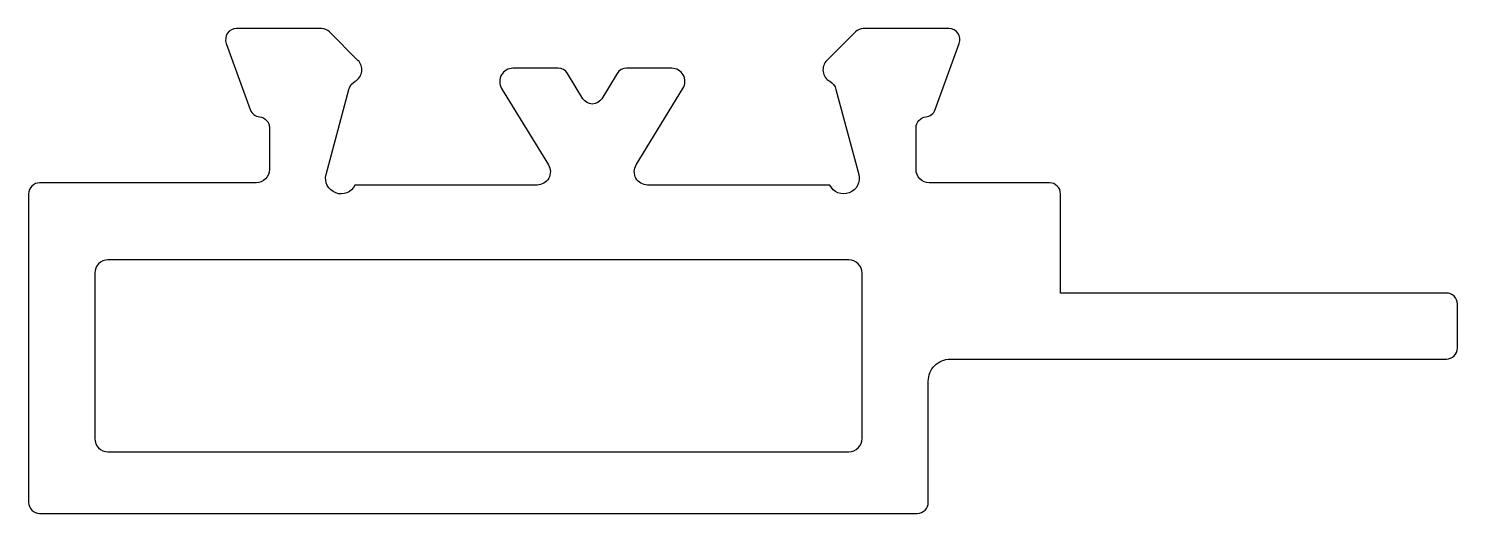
# Model space of a CAD drawing. Extents: x 633.5 to 665.9, y 488 to 499.
import ezdxf

# ---------------------------------------------------------------- set-up
doc = ezdxf.new("R2010")
doc.units = 0
doc.layers.get('0').update_dxf_attribs({"linetype": 'CONTINUOUS'})

msp = doc.modelspace()

# ---------------------------------------------------------------- linework, layer by layer
for points in [[(653.662, 496.75, -0.384217), (653.887, 496.998, 0.287078), (654.096, 497.161), (654.643, 498.664, 0.520567), (654.408, 499), (652.466, 499, 0.198912), (652.289, 498.926), (651.64, 498.277, 0.495226), (651.704, 497.805, -0.200652), (651.846, 497.621), (652.363, 495.69, -0.91331), (651.709, 495.45), (647.573, 495.45, -0.585524), (647.317, 495.906), (648.378, 497.643, 0.585524), (648.122, 498.1), (647.098, 498.1, 0.261413), (646.884, 497.98), (646.535, 497.408, -0.561174), (646.108, 497.408), (645.759, 497.98, 0.261413), (645.546, 498.1), (644.522, 498.1, 0.585524), (644.266, 497.643), (645.327, 495.906, -0.585524), (645.071, 495.45), (640.94, 495.45, -0.91331), (640.285, 495.69), (640.803, 497.621, -0.200652), (640.944, 497.805, 0.495226), (641.008, 498.277), (640.359, 498.926, 0.198912), (640.183, 499), (638.255, 499, 0.520567), (638.021, 498.664), (638.567, 497.161, 0.287078), (638.777, 496.998, -0.384217), (639.001, 496.75), (639.001, 495.8, -0.414214), (638.701, 495.5), (633.789, 495.5, 0.414214), (633.539, 495.25), (633.539, 488.25, 0.414214), (633.789, 488), (653.689, 488, 0.414214), (653.939, 488.25), (653.939, 491, -0.414214), (654.439, 491.5), (665.689, 491.5, 0.414214), (665.939, 491.75), (665.939, 492.75, 0.414214), (665.689, 493), (656.939, 493), (656.939, 495.25, 0.414214), (656.689, 495.5), (653.962, 495.5, -0.414214), (653.662, 495.8)], [(652.139, 489.4, 0.414214), (652.439, 489.7), (652.439, 493.45, 0.414214), (652.139, 493.75), (635.339, 493.75, 0.414214), (635.039, 493.45), (635.039, 489.7, 0.414214), (635.339, 489.4)]]:
    msp.add_lwpolyline(points, format="xyb", close=True)

doc.saveas('drawing.dxf')
